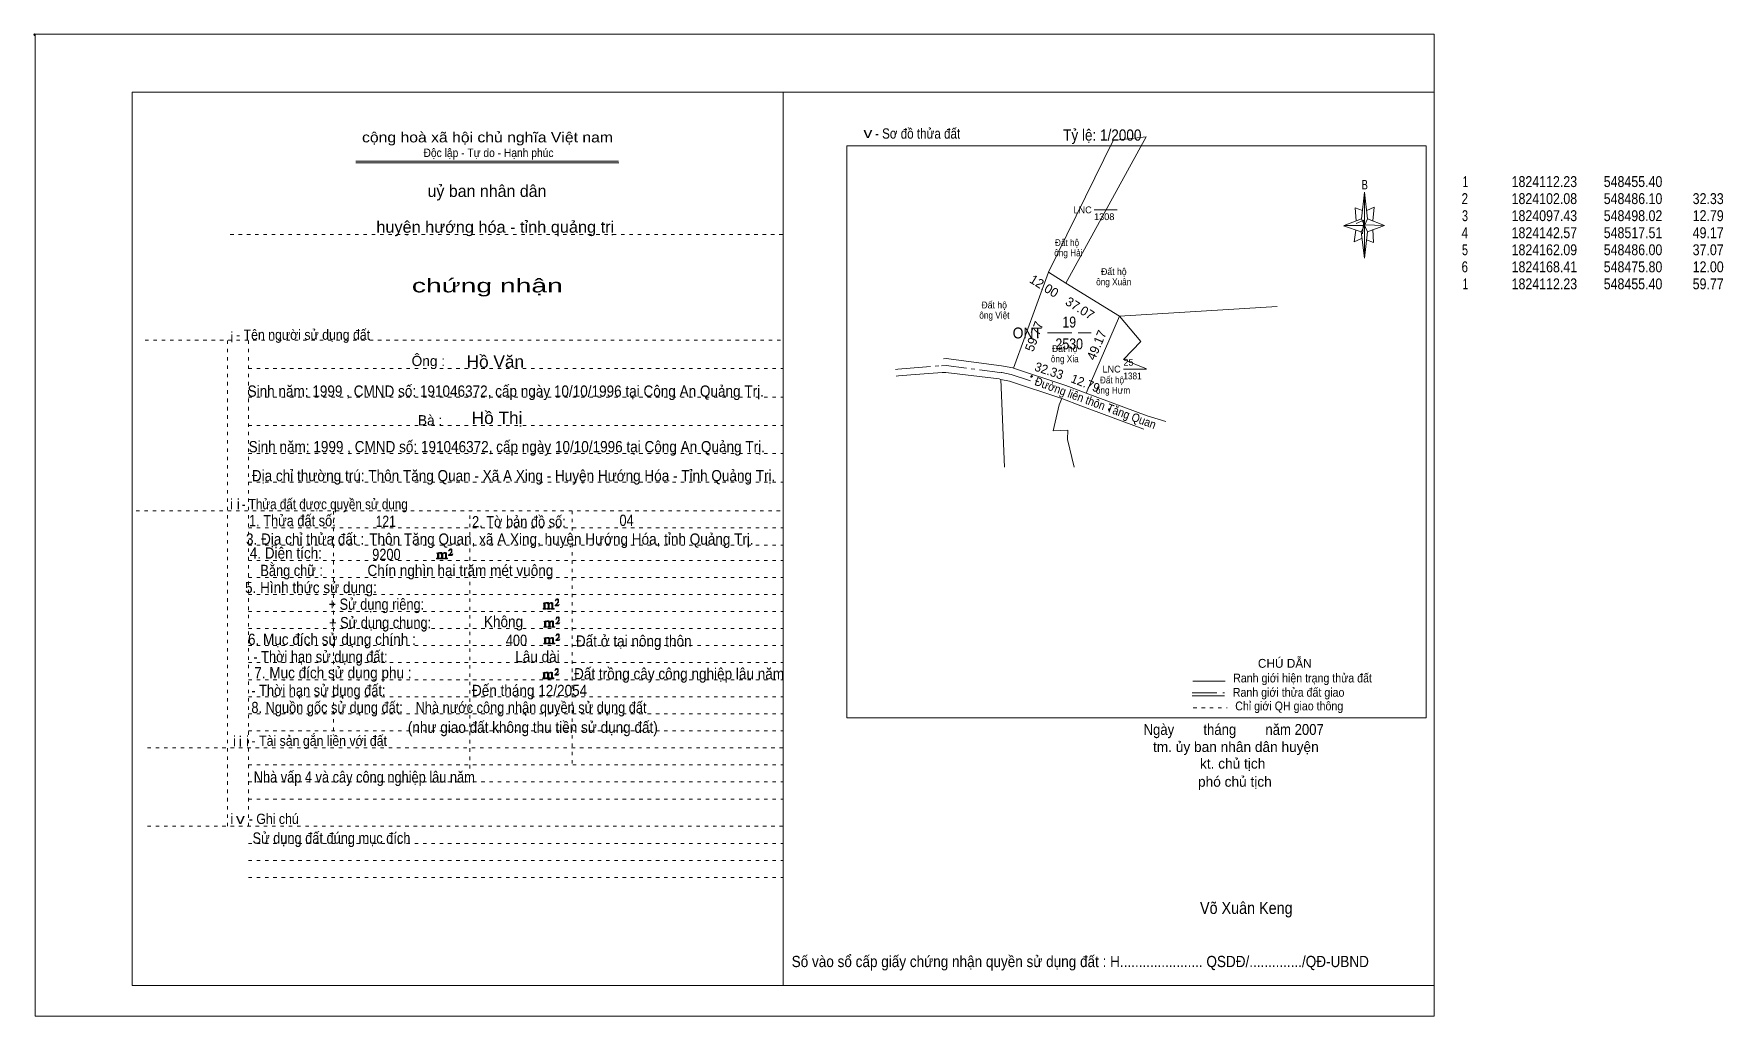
# Model space of a CAD drawing. Header units: centimetres. Extents: x -1.6 to 48, y -3.3 to 25.5.
import ezdxf
from ezdxf.enums import TextEntityAlignment as Align

# ---------------------------------------------------------------- set-up
doc = ezdxf.new("R2010")
doc.units = ezdxf.units.CM
doc.header["$LTSCALE"] = 0.12
for name, pattern in [('DOT_DASHED', [7.7, 5, -1.2, 0.3, -1.2]), ('DOTTED', [1.5, 0.3, -1.2]), ('LONG_DASHED', [7.5, 6, -1.5])]:
    doc.linetypes.add(name, pattern=pattern)
for name, color, linetype, lineweight in [('1', 7, 'DOTTED', 13), ('10', 7, 'Continuous', 13), ('13', 7, 'Continuous', 13), ('22', 7, 'Continuous', 13), ('33', 7, 'LONG_DASHED', 13), ('4', 7, 'Continuous', 13), ('5', 7, 'Continuous', 13), ('50', 7, 'Continuous', 13)]:
    doc.layers.add(name, color=color, linetype=linetype, lineweight=lineweight)
doc.layers.add('23', color=7, linetype='Continuous')
doc.layers.add('30', color=7, linetype='Continuous')

msp = doc.modelspace()

# ---------------------------------------------------------------- hatches: boundary and pattern name
at = {"layer": '10'}
for points in [[(27.687, 15.436, 1), (27.687, 15.443, 1)], [(27.698, 15.444, 1), (27.698, 15.451, 1)], [(29.965, 14.468, 1), (29.965, 14.475, 1)]]:
    msp.add_hatch(color=256, dxfattribs=at).paths.add_polyline_path(points)
at = {"layer": '50'}
for points in [[(10.27, 10.13), (10.27, 10.12), (10.27, 10.11), (10.25, 10.11), (10.24, 10.11), (10.24, 10.1), (10.33, 10.1), (10.33, 10.11), (10.32, 10.11), (10.31, 10.11), (10.31, 10.12), (10.31, 10.13), (10.31, 10.24), (10.31, 10.25), (10.32, 10.26), (10.34, 10.26), (10.35, 10.26), (10.36, 10.26), (10.37, 10.25), (10.39, 10.22), (10.39, 10.13), (10.37, 10.12), (10.37, 10.11), (10.36, 10.11), (10.35, 10.11), (10.35, 10.1), (10.44, 10.1), (10.44, 10.11), (10.43, 10.11), (10.42, 10.11), (10.42, 10.12), (10.42, 10.13), (10.42, 10.24), (10.44, 10.26), (10.45, 10.26), (10.46, 10.26), (10.49, 10.26), (10.49, 10.25), (10.5, 10.24), (10.5, 10.22), (10.5, 10.13), (10.5, 10.12), (10.49, 10.11), (10.49, 10.11), (10.47, 10.11), (10.47, 10.1), (10.56, 10.1), (10.56, 10.11), (10.55, 10.11), (10.54, 10.11), (10.53, 10.12), (10.53, 10.13), (10.53, 10.2), (10.53, 10.25), (10.53, 10.26), (10.52, 10.27), (10.5, 10.28), (10.47, 10.28), (10.46, 10.28), (10.44, 10.27), (10.41, 10.25), (10.41, 10.26), (10.4, 10.28), (10.39, 10.28), (10.37, 10.28), (10.35, 10.28), (10.34, 10.28), (10.32, 10.26), (10.31, 10.26), (10.31, 10.25), (10.31, 10.25), (10.31, 10.26), (10.31, 10.28), (10.24, 10.26), (10.24, 10.26), (10.25, 10.26), (10.27, 10.25), (10.27, 10.24), (10.27, 10.23)], [(10.69, 10.19), (10.72, 10.24), (10.72, 10.24), (10.71, 10.22), (10.69, 10.22), (10.68, 10.22), (10.63, 10.22), (10.66, 10.26), (10.67, 10.27), (10.69, 10.28), (10.69, 10.3), (10.69, 10.32), (10.69, 10.34), (10.69, 10.35), (10.69, 10.37), (10.68, 10.38), (10.67, 10.38), (10.66, 10.39), (10.65, 10.39), (10.63, 10.38), (10.63, 10.38), (10.62, 10.37), (10.61, 10.35), (10.59, 10.33), (10.61, 10.33), (10.61, 10.35), (10.62, 10.35), (10.63, 10.36), (10.65, 10.36), (10.66, 10.36), (10.67, 10.35), (10.68, 10.35), (10.68, 10.32), (10.68, 10.3), (10.66, 10.28), (10.66, 10.26), (10.65, 10.25), (10.59, 10.2), (10.59, 10.19)], [(13.39, 8.66), (13.39, 8.65), (13.39, 8.64), (13.38, 8.64), (13.37, 8.64), (13.37, 8.62), (13.45, 8.62), (13.45, 8.64), (13.44, 8.64), (13.43, 8.64), (13.43, 8.65), (13.43, 8.66), (13.43, 8.77), (13.43, 8.78), (13.44, 8.79), (13.47, 8.79), (13.48, 8.79), (13.49, 8.79), (13.5, 8.78), (13.51, 8.74), (13.51, 8.66), (13.5, 8.65), (13.5, 8.64), (13.49, 8.64), (13.48, 8.64), (13.48, 8.62), (13.57, 8.62), (13.57, 8.64), (13.55, 8.64), (13.54, 8.64), (13.54, 8.65), (13.54, 8.66), (13.54, 8.77), (13.57, 8.79), (13.58, 8.79), (13.59, 8.79), (13.61, 8.79), (13.61, 8.78), (13.62, 8.77), (13.62, 8.74), (13.62, 8.66), (13.62, 8.65), (13.61, 8.64), (13.61, 8.64), (13.6, 8.64), (13.6, 8.62), (13.69, 8.62), (13.69, 8.64), (13.67, 8.64), (13.66, 8.64), (13.65, 8.65), (13.65, 8.66), (13.65, 8.73), (13.65, 8.78), (13.65, 8.79), (13.64, 8.8), (13.62, 8.81), (13.6, 8.81), (13.59, 8.81), (13.57, 8.8), (13.53, 8.78), (13.53, 8.79), (13.52, 8.81), (13.51, 8.81), (13.5, 8.81), (13.48, 8.81), (13.47, 8.81), (13.44, 8.79), (13.43, 8.79), (13.43, 8.78), (13.43, 8.78), (13.43, 8.79), (13.43, 8.81), (13.37, 8.79), (13.37, 8.79), (13.38, 8.79), (13.39, 8.78), (13.39, 8.77), (13.39, 8.76)], [(13.82, 8.72), (13.84, 8.77), (13.84, 8.77), (13.83, 8.74), (13.82, 8.74), (13.81, 8.74), (13.75, 8.74), (13.79, 8.79), (13.8, 8.8), (13.82, 8.81), (13.82, 8.83), (13.82, 8.84), (13.82, 8.87), (13.82, 8.88), (13.82, 8.9), (13.81, 8.91), (13.8, 8.91), (13.79, 8.92), (13.77, 8.92), (13.75, 8.91), (13.75, 8.91), (13.74, 8.9), (13.73, 8.88), (13.72, 8.86), (13.73, 8.86), (13.73, 8.88), (13.74, 8.88), (13.75, 8.89), (13.77, 8.89), (13.79, 8.89), (13.8, 8.88), (13.81, 8.88), (13.81, 8.84), (13.81, 8.83), (13.79, 8.81), (13.79, 8.79), (13.77, 8.78), (13.72, 8.73), (13.72, 8.72)], [(13.41, 8.12), (13.41, 8.11), (13.41, 8.1), (13.4, 8.1), (13.39, 8.1), (13.39, 8.09), (13.48, 8.09), (13.48, 8.1), (13.47, 8.1), (13.45, 8.1), (13.45, 8.11), (13.45, 8.12), (13.45, 8.23), (13.45, 8.24), (13.47, 8.26), (13.49, 8.26), (13.5, 8.26), (13.51, 8.26), (13.52, 8.24), (13.53, 8.21), (13.53, 8.12), (13.52, 8.11), (13.52, 8.1), (13.51, 8.1), (13.5, 8.1), (13.5, 8.09), (13.59, 8.09), (13.59, 8.1), (13.58, 8.1), (13.57, 8.1), (13.57, 8.11), (13.57, 8.12), (13.57, 8.23), (13.59, 8.26), (13.6, 8.26), (13.61, 8.26), (13.63, 8.26), (13.63, 8.24), (13.64, 8.23), (13.64, 8.21), (13.64, 8.12), (13.64, 8.11), (13.63, 8.1), (13.63, 8.1), (13.62, 8.1), (13.62, 8.09), (13.71, 8.09), (13.71, 8.1), (13.7, 8.1), (13.69, 8.1), (13.67, 8.11), (13.67, 8.12), (13.67, 8.2), (13.67, 8.24), (13.67, 8.26), (13.66, 8.27), (13.64, 8.28), (13.62, 8.28), (13.61, 8.28), (13.59, 8.27), (13.55, 8.24), (13.55, 8.26), (13.54, 8.28), (13.53, 8.28), (13.52, 8.28), (13.5, 8.28), (13.49, 8.28), (13.47, 8.26), (13.45, 8.26), (13.45, 8.24), (13.45, 8.24), (13.45, 8.26), (13.45, 8.28), (13.39, 8.26), (13.39, 8.26), (13.4, 8.26), (13.41, 8.24), (13.41, 8.23), (13.41, 8.22)], [(13.84, 8.19), (13.86, 8.23), (13.86, 8.23), (13.85, 8.21), (13.84, 8.21), (13.83, 8.21), (13.77, 8.21), (13.81, 8.26), (13.82, 8.27), (13.84, 8.28), (13.84, 8.3), (13.84, 8.31), (13.84, 8.33), (13.84, 8.34), (13.84, 8.37), (13.83, 8.38), (13.82, 8.38), (13.81, 8.39), (13.8, 8.39), (13.77, 8.38), (13.77, 8.38), (13.76, 8.37), (13.75, 8.34), (13.74, 8.32), (13.75, 8.32), (13.75, 8.34), (13.76, 8.34), (13.77, 8.36), (13.8, 8.36), (13.81, 8.36), (13.82, 8.34), (13.83, 8.34), (13.83, 8.31), (13.83, 8.3), (13.81, 8.28), (13.81, 8.26), (13.8, 8.24), (13.74, 8.2), (13.74, 8.19)], [(13.41, 7.64), (13.41, 7.63), (13.41, 7.62), (13.4, 7.62), (13.39, 7.62), (13.39, 7.6), (13.47, 7.6), (13.47, 7.62), (13.46, 7.62), (13.45, 7.62), (13.45, 7.63), (13.45, 7.64), (13.45, 7.75), (13.45, 7.76), (13.46, 7.77), (13.49, 7.77), (13.5, 7.77), (13.51, 7.77), (13.52, 7.76), (13.53, 7.72), (13.53, 7.64), (13.52, 7.63), (13.52, 7.62), (13.51, 7.62), (13.5, 7.62), (13.5, 7.6), (13.59, 7.6), (13.59, 7.62), (13.57, 7.62), (13.56, 7.62), (13.56, 7.63), (13.56, 7.64), (13.56, 7.75), (13.59, 7.77), (13.6, 7.77), (13.61, 7.77), (13.63, 7.77), (13.63, 7.76), (13.64, 7.75), (13.64, 7.72), (13.64, 7.64), (13.64, 7.63), (13.63, 7.62), (13.63, 7.62), (13.62, 7.62), (13.62, 7.6), (13.71, 7.6), (13.71, 7.62), (13.69, 7.62), (13.68, 7.62), (13.67, 7.63), (13.67, 7.64), (13.67, 7.71), (13.67, 7.76), (13.67, 7.77), (13.66, 7.78), (13.64, 7.79), (13.62, 7.79), (13.61, 7.79), (13.59, 7.78), (13.55, 7.76), (13.55, 7.77), (13.54, 7.79), (13.53, 7.79), (13.52, 7.79), (13.5, 7.79), (13.49, 7.79), (13.46, 7.77), (13.45, 7.77), (13.45, 7.76), (13.45, 7.76), (13.45, 7.77), (13.45, 7.79), (13.39, 7.77), (13.39, 7.77), (13.4, 7.77), (13.41, 7.76), (13.41, 7.75), (13.41, 7.74)], [(13.84, 7.7), (13.86, 7.75), (13.86, 7.75), (13.85, 7.72), (13.84, 7.72), (13.83, 7.72), (13.77, 7.72), (13.81, 7.77), (13.82, 7.78), (13.84, 7.79), (13.84, 7.81), (13.84, 7.82), (13.84, 7.85), (13.84, 7.86), (13.84, 7.88), (13.83, 7.89), (13.82, 7.89), (13.81, 7.9), (13.79, 7.9), (13.77, 7.89), (13.77, 7.89), (13.76, 7.88), (13.75, 7.86), (13.74, 7.84), (13.75, 7.84), (13.75, 7.86), (13.76, 7.86), (13.77, 7.87), (13.79, 7.87), (13.81, 7.87), (13.82, 7.86), (13.83, 7.86), (13.83, 7.82), (13.83, 7.81), (13.81, 7.79), (13.81, 7.77), (13.79, 7.76), (13.74, 7.71), (13.74, 7.7)], [(13.38, 6.62), (13.38, 6.61), (13.38, 6.6), (13.37, 6.6), (13.36, 6.6), (13.36, 6.58), (13.44, 6.58), (13.44, 6.6), (13.43, 6.6), (13.42, 6.6), (13.42, 6.61), (13.42, 6.62), (13.42, 6.73), (13.42, 6.74), (13.43, 6.75), (13.46, 6.75), (13.47, 6.75), (13.48, 6.75), (13.49, 6.74), (13.5, 6.7), (13.5, 6.62), (13.49, 6.61), (13.49, 6.6), (13.48, 6.6), (13.47, 6.6), (13.47, 6.58), (13.56, 6.58), (13.56, 6.6), (13.54, 6.6), (13.53, 6.6), (13.53, 6.61), (13.53, 6.62), (13.53, 6.73), (13.56, 6.75), (13.57, 6.75), (13.58, 6.75), (13.6, 6.75), (13.6, 6.74), (13.61, 6.73), (13.61, 6.7), (13.61, 6.62), (13.61, 6.61), (13.6, 6.6), (13.6, 6.6), (13.59, 6.6), (13.59, 6.58), (13.68, 6.58), (13.68, 6.6), (13.66, 6.6), (13.65, 6.6), (13.64, 6.61), (13.64, 6.62), (13.64, 6.69), (13.64, 6.74), (13.64, 6.75), (13.63, 6.76), (13.61, 6.77), (13.59, 6.77), (13.58, 6.77), (13.56, 6.76), (13.52, 6.74), (13.52, 6.75), (13.51, 6.77), (13.5, 6.77), (13.49, 6.77), (13.47, 6.77), (13.46, 6.77), (13.43, 6.75), (13.42, 6.75), (13.42, 6.74), (13.42, 6.74), (13.42, 6.75), (13.42, 6.77), (13.36, 6.75), (13.36, 6.75), (13.37, 6.75), (13.38, 6.74), (13.38, 6.73), (13.38, 6.72)], [(13.81, 6.68), (13.83, 6.73), (13.83, 6.73), (13.82, 6.7), (13.81, 6.7), (13.8, 6.7), (13.74, 6.7), (13.78, 6.75), (13.79, 6.76), (13.81, 6.77), (13.81, 6.79), (13.81, 6.8), (13.81, 6.83), (13.81, 6.84), (13.81, 6.86), (13.8, 6.87), (13.79, 6.87), (13.78, 6.88), (13.76, 6.88), (13.74, 6.87), (13.74, 6.87), (13.73, 6.86), (13.72, 6.84), (13.71, 6.82), (13.72, 6.82), (13.72, 6.84), (13.73, 6.84), (13.74, 6.85), (13.76, 6.85), (13.78, 6.85), (13.79, 6.84), (13.8, 6.84), (13.8, 6.8), (13.8, 6.79), (13.78, 6.77), (13.78, 6.75), (13.76, 6.74), (13.71, 6.69), (13.71, 6.68)]]:
    msp.add_hatch(color=256, dxfattribs=at).paths.add_polyline_path(points)

# ---------------------------------------------------------------- linework, layer by layer
at = {"layer": '1', "linetype": 'Continuous'}
for p, q in [((1.31, -2.42), (1.31, 23.78)), ((1.31, 23.78), (39.51, 23.78)), ((20.41, -2.42), (20.41, 23.78)), ((39.51, -2.42), (39.51, 23.78)), ((7.87, 21.76), (15.58, 21.76)), ((7.87, 21.71), (15.59, 21.71)), ((37.36, 19.69), (36.85, 19.86)), ((1.31, -2.42), (39.51, -2.42))]:
    msp.add_line(p, q, dxfattribs=at)
at = {"layer": '1'}
for p, q in [((4.19, 19.61), (20.41, 19.61)), ((1.69, 16.51), (20.41, 16.51)), ((4.11, 2.25), (4.11, 16.51)), ((4.72, 2.25), (4.72, 16.51)), ((4.72, 15.68), (20.41, 15.68)), ((4.72, 14.84), (20.41, 14.84)), ((4.72, 14.01), (20.41, 14.01)), ((4.72, 13.18), (20.41, 13.18)), ((4.72, 12.34), (20.41, 12.34)), ((1.43, 11.5), (20.41, 11.5)), ((7.22, 5.05), (7.22, 11.5)), ((11.22, 3.95), (11.22, 11.5)), ((14.22, 4.09), (14.22, 11.5)), ((4.72, 11), (20.41, 11)), ((4.72, 10.5), (20.41, 10.5)), ((4.72, 10.05), (20.41, 10.05)), ((4.72, 9.55), (20.41, 9.55)), ((4.72, 9.05), (20.41, 9.05)), ((4.72, 8.55), (20.41, 8.55)), ((4.72, 8.05), (20.41, 8.05)), ((4.72, 7.55), (20.41, 7.55)), ((4.72, 7.05), (20.41, 7.05)), ((4.72, 6.55), (20.41, 6.55)), ((4.72, 6.05), (20.41, 6.05)), ((4.72, 5.55), (20.41, 5.55)), ((4.72, 5.05), (20.41, 5.05)), ((1.76, 4.55), (20.41, 4.55)), ((4.72, 4.05), (20.41, 4.05)), ((4.72, 3.55), (20.41, 3.55)), ((4.72, 3.05), (20.41, 3.05)), ((1.76, 2.25), (20.41, 2.25)), ((4.72, 1.75), (20.41, 1.75)), ((4.72, 1.25), (20.41, 1.25)), ((4.72, 0.75), (20.41, 0.75))]:
    msp.add_line(p, q, dxfattribs=at)
at = {"layer": '1', "linetype": 'Continuous'}
msp.add_lwpolyline([(-1.53, -3.32), (39.51, -3.32), (39.51, 25.48), (-1.53, 25.48)], close=True, dxfattribs=at)
msp.add_lwpolyline([(37.37, 19.49), (37.16, 19.39), (37.21, 19.74)], dxfattribs=at)
at = {"layer": '10'}
for p, q in [((27.67, 15.44), (27.66, 15.44)), ((27.68, 15.45), (27.67, 15.45)), ((27.69, 15.46), (27.69, 15.47)), ((27.69, 15.41), (27.69, 15.43)), ((27.7, 15.47), (27.7, 15.48)), ((27.7, 15.42), (27.7, 15.44)), ((27.72, 15.44), (27.7, 15.44)), ((27.73, 15.45), (27.72, 15.45)), ((29.95, 14.48), (29.94, 14.48)), ((29.97, 14.49), (29.97, 14.51)), ((29.97, 14.44), (29.97, 14.46)), ((30, 14.48), (29.98, 14.48))]:
    msp.add_line(p, q, dxfattribs=at)
for centre, radius in [((27.687, 15.44), 0.0156), ((27.698, 15.447), 0.0156), ((27.687, 15.44), 0.00375), ((27.698, 15.447), 0.00375), ((29.965, 14.471), 0.0156), ((29.965, 14.471), 0.00375)]:
    msp.add_circle(centre, radius, dxfattribs=at)
at = {"layer": '13'}
for p, q in [((29.53, 20.33), (30.21, 20.33)), ((30.39, 15.66), (31.07, 15.66))]:
    msp.add_line(p, q, dxfattribs=at)
at = {"layer": '22'}
for p, q in [((27.17, 15.69), (28.19, 18.5)), ((30.28, 17.21), (34.9, 17.5)), ((26.9, 12.78), (26.79, 15.36))]:
    msp.add_line(p, q, dxfattribs=at)
for points in [[(28.19, 18.5), (28.7, 18.18), (31.06, 22.47)], [(31.06, 22.47), (30.09, 22.37), (28.19, 18.5)], [(29.3, 14.95), (30.28, 17.21), (28.7, 18.18)], [(31.07, 15.67), (30.39, 15.94), (30.9, 16.47), (30.28, 17.21)], [(25.11, 15.96), (25.19, 15.97), (26.81, 15.76), (27.15, 15.7), (27.17, 15.69)], [(23.72, 15.45), (23.79, 15.46), (24.15, 15.49), (25.07, 15.56), (25.18, 15.56), (26.75, 15.37), (26.79, 15.36)], [(27.17, 15.69), (28.7, 15.18), (29.3, 14.95)], [(26.79, 15.36), (27.05, 15.31), (28.58, 14.8)], [(29.3, 14.95), (31.09, 14.29), (31.63, 14.12)], [(28.95, 12.78), (28.75, 13.6), (28.76, 13.87), (28.33, 13.85), (28.51, 14.61), (28.58, 14.8)], [(28.58, 14.8), (29.14, 14.58), (30.96, 13.91), (30.99, 13.9)]]:
    msp.add_lwpolyline(points, dxfattribs=at)
at = {"layer": '22', "linetype": 'DOT_DASHED'}
for points in [[(23.7, 15.65), (23.77, 15.66), (24.13, 15.69), (25.05, 15.76), (25.19, 15.77), (26.78, 15.56), (26.82, 15.56)], [(26.82, 15.56), (27.1, 15.5), (27.66, 15.32)]]:
    msp.add_lwpolyline(points, dxfattribs=at)
at = {"layer": '33'}
msp.add_line((28.16, 16.72), (29.44, 16.72), dxfattribs=at)
at = {"layer": '4'}
for p, q in [((32.43, 6.51), (33.38, 6.51)), ((32.41, 6.08), (33.36, 6.08))]:
    msp.add_line(p, q, dxfattribs=at)
at = {"layer": '4', "linetype": 'LONG_DASHED'}
msp.add_line((32.41, 6.16), (33.36, 6.16), dxfattribs=at)
at = {"layer": '4', "linetype": 'DOTTED'}
msp.add_line((32.44, 5.72), (33.43, 5.72), dxfattribs=at)
at = {"layer": '4'}
msp.add_lwpolyline([(22.28, 22.21), (39.27, 22.21), (39.27, 5.43), (22.28, 5.43)], close=True, dxfattribs=at)
msp.add_circle((-1.55, 25.47), 0.025, dxfattribs=at)
at = {"layer": '5'}
for p, q in [((37.37, 20.07), (37.46, 20.85)), ((37.55, 20.07), (38.05, 19.87)), ((37.55, 19.69), (37.46, 18.91)), ((37.73, 19.37), (37.52, 19.45)), ((37.71, 19.75), (37.73, 19.37))]:
    msp.add_line(p, q, dxfattribs=at)
for points in [[(37.46, 20.85), (37.55, 20.07), (37.46, 19.87)], [(37.46, 19.87), (36.87, 19.87), (37.37, 20.07), (37.55, 19.69), (38.05, 19.87), (37.46, 19.89)], [(37.46, 19.87), (37.46, 18.91), (37.36, 19.69)]]:
    msp.add_lwpolyline(points, close=True, dxfattribs=at)
for points in [[(37.4, 20.31), (37.19, 20.39), (37.22, 20.01)], [(37.53, 20.31), (37.75, 20.41), (37.71, 20.01)], [(37.46, 19.87), (37.37, 20.07), (36.87, 19.87)], [(37.22, 19.93), (37.44, 20.03), (37.4, 19.63)], [(37.46, 19.87), (37.55, 19.69), (38.05, 19.87)]]:
    msp.add_lwpolyline(points, dxfattribs=at)
at = {"layer": '50'}
for points in [[(10.27, 10.13), (10.27, 10.12), (10.27, 10.11), (10.25, 10.11), (10.24, 10.11), (10.24, 10.1), (10.33, 10.1), (10.33, 10.11), (10.32, 10.11), (10.31, 10.11), (10.31, 10.12), (10.31, 10.13), (10.31, 10.24), (10.31, 10.25), (10.32, 10.26), (10.34, 10.26), (10.35, 10.26), (10.36, 10.26), (10.37, 10.25), (10.39, 10.22), (10.39, 10.13), (10.37, 10.12), (10.37, 10.11), (10.36, 10.11), (10.35, 10.11), (10.35, 10.1), (10.44, 10.1), (10.44, 10.11), (10.43, 10.11), (10.42, 10.11), (10.42, 10.12), (10.42, 10.13), (10.42, 10.24), (10.44, 10.26), (10.45, 10.26), (10.46, 10.26), (10.49, 10.26), (10.49, 10.25), (10.5, 10.24), (10.5, 10.22), (10.5, 10.13), (10.5, 10.12), (10.49, 10.11), (10.49, 10.11), (10.47, 10.11), (10.47, 10.1), (10.56, 10.1), (10.56, 10.11), (10.55, 10.11), (10.54, 10.11), (10.53, 10.12), (10.53, 10.13), (10.53, 10.2), (10.53, 10.25), (10.53, 10.26), (10.52, 10.27), (10.5, 10.28), (10.47, 10.28), (10.46, 10.28), (10.44, 10.27), (10.41, 10.25), (10.41, 10.26), (10.4, 10.28), (10.39, 10.28), (10.37, 10.28), (10.35, 10.28), (10.34, 10.28), (10.32, 10.26), (10.31, 10.26), (10.31, 10.25), (10.31, 10.25), (10.31, 10.26), (10.31, 10.28), (10.24, 10.26), (10.24, 10.26), (10.25, 10.26), (10.27, 10.25), (10.27, 10.24), (10.27, 10.23)], [(10.69, 10.19), (10.72, 10.24), (10.72, 10.24), (10.71, 10.22), (10.69, 10.22), (10.68, 10.22), (10.63, 10.22), (10.66, 10.26), (10.67, 10.27), (10.69, 10.28), (10.69, 10.3), (10.69, 10.32), (10.69, 10.34), (10.69, 10.35), (10.69, 10.37), (10.68, 10.38), (10.67, 10.38), (10.66, 10.39), (10.65, 10.39), (10.63, 10.38), (10.63, 10.38), (10.62, 10.37), (10.61, 10.35), (10.59, 10.33), (10.61, 10.33), (10.61, 10.35), (10.62, 10.35), (10.63, 10.36), (10.65, 10.36), (10.66, 10.36), (10.67, 10.35), (10.68, 10.35), (10.68, 10.32), (10.68, 10.3), (10.66, 10.28), (10.66, 10.26), (10.65, 10.25), (10.59, 10.2), (10.59, 10.19)], [(13.39, 8.66), (13.39, 8.65), (13.39, 8.64), (13.38, 8.64), (13.37, 8.64), (13.37, 8.62), (13.45, 8.62), (13.45, 8.64), (13.44, 8.64), (13.43, 8.64), (13.43, 8.65), (13.43, 8.66), (13.43, 8.77), (13.43, 8.78), (13.44, 8.79), (13.47, 8.79), (13.48, 8.79), (13.49, 8.79), (13.5, 8.78), (13.51, 8.74), (13.51, 8.66), (13.5, 8.65), (13.5, 8.64), (13.49, 8.64), (13.48, 8.64), (13.48, 8.62), (13.57, 8.62), (13.57, 8.64), (13.55, 8.64), (13.54, 8.64), (13.54, 8.65), (13.54, 8.66), (13.54, 8.77), (13.57, 8.79), (13.58, 8.79), (13.59, 8.79), (13.61, 8.79), (13.61, 8.78), (13.62, 8.77), (13.62, 8.74), (13.62, 8.66), (13.62, 8.65), (13.61, 8.64), (13.61, 8.64), (13.6, 8.64), (13.6, 8.62), (13.69, 8.62), (13.69, 8.64), (13.67, 8.64), (13.66, 8.64), (13.65, 8.65), (13.65, 8.66), (13.65, 8.73), (13.65, 8.78), (13.65, 8.79), (13.64, 8.8), (13.62, 8.81), (13.6, 8.81), (13.59, 8.81), (13.57, 8.8), (13.53, 8.78), (13.53, 8.79), (13.52, 8.81), (13.51, 8.81), (13.5, 8.81), (13.48, 8.81), (13.47, 8.81), (13.44, 8.79), (13.43, 8.79), (13.43, 8.78), (13.43, 8.78), (13.43, 8.79), (13.43, 8.81), (13.37, 8.79), (13.37, 8.79), (13.38, 8.79), (13.39, 8.78), (13.39, 8.77), (13.39, 8.76)], [(13.82, 8.72), (13.84, 8.77), (13.84, 8.77), (13.83, 8.74), (13.82, 8.74), (13.81, 8.74), (13.75, 8.74), (13.79, 8.79), (13.8, 8.8), (13.82, 8.81), (13.82, 8.83), (13.82, 8.84), (13.82, 8.87), (13.82, 8.88), (13.82, 8.9), (13.81, 8.91), (13.8, 8.91), (13.79, 8.92), (13.77, 8.92), (13.75, 8.91), (13.75, 8.91), (13.74, 8.9), (13.73, 8.88), (13.72, 8.86), (13.73, 8.86), (13.73, 8.88), (13.74, 8.88), (13.75, 8.89), (13.77, 8.89), (13.79, 8.89), (13.8, 8.88), (13.81, 8.88), (13.81, 8.84), (13.81, 8.83), (13.79, 8.81), (13.79, 8.79), (13.77, 8.78), (13.72, 8.73), (13.72, 8.72)], [(13.41, 8.12), (13.41, 8.11), (13.41, 8.1), (13.4, 8.1), (13.39, 8.1), (13.39, 8.09), (13.48, 8.09), (13.48, 8.1), (13.47, 8.1), (13.45, 8.1), (13.45, 8.11), (13.45, 8.12), (13.45, 8.23), (13.45, 8.24), (13.47, 8.26), (13.49, 8.26), (13.5, 8.26), (13.51, 8.26), (13.52, 8.24), (13.53, 8.21), (13.53, 8.12), (13.52, 8.11), (13.52, 8.1), (13.51, 8.1), (13.5, 8.1), (13.5, 8.09), (13.59, 8.09), (13.59, 8.1), (13.58, 8.1), (13.57, 8.1), (13.57, 8.11), (13.57, 8.12), (13.57, 8.23), (13.59, 8.26), (13.6, 8.26), (13.61, 8.26), (13.63, 8.26), (13.63, 8.24), (13.64, 8.23), (13.64, 8.21), (13.64, 8.12), (13.64, 8.11), (13.63, 8.1), (13.63, 8.1), (13.62, 8.1), (13.62, 8.09), (13.71, 8.09), (13.71, 8.1), (13.7, 8.1), (13.69, 8.1), (13.67, 8.11), (13.67, 8.12), (13.67, 8.2), (13.67, 8.24), (13.67, 8.26), (13.66, 8.27), (13.64, 8.28), (13.62, 8.28), (13.61, 8.28), (13.59, 8.27), (13.55, 8.24), (13.55, 8.26), (13.54, 8.28), (13.53, 8.28), (13.52, 8.28), (13.5, 8.28), (13.49, 8.28), (13.47, 8.26), (13.45, 8.26), (13.45, 8.24), (13.45, 8.24), (13.45, 8.26), (13.45, 8.28), (13.39, 8.26), (13.39, 8.26), (13.4, 8.26), (13.41, 8.24), (13.41, 8.23), (13.41, 8.22)], [(13.84, 8.19), (13.86, 8.23), (13.86, 8.23), (13.85, 8.21), (13.84, 8.21), (13.83, 8.21), (13.77, 8.21), (13.81, 8.26), (13.82, 8.27), (13.84, 8.28), (13.84, 8.3), (13.84, 8.31), (13.84, 8.33), (13.84, 8.34), (13.84, 8.37), (13.83, 8.38), (13.82, 8.38), (13.81, 8.39), (13.8, 8.39), (13.77, 8.38), (13.77, 8.38), (13.76, 8.37), (13.75, 8.34), (13.74, 8.32), (13.75, 8.32), (13.75, 8.34), (13.76, 8.34), (13.77, 8.36), (13.8, 8.36), (13.81, 8.36), (13.82, 8.34), (13.83, 8.34), (13.83, 8.31), (13.83, 8.3), (13.81, 8.28), (13.81, 8.26), (13.8, 8.24), (13.74, 8.2), (13.74, 8.19)], [(13.41, 7.64), (13.41, 7.63), (13.41, 7.62), (13.4, 7.62), (13.39, 7.62), (13.39, 7.6), (13.47, 7.6), (13.47, 7.62), (13.46, 7.62), (13.45, 7.62), (13.45, 7.63), (13.45, 7.64), (13.45, 7.75), (13.45, 7.76), (13.46, 7.77), (13.49, 7.77), (13.5, 7.77), (13.51, 7.77), (13.52, 7.76), (13.53, 7.72), (13.53, 7.64), (13.52, 7.63), (13.52, 7.62), (13.51, 7.62), (13.5, 7.62), (13.5, 7.6), (13.59, 7.6), (13.59, 7.62), (13.57, 7.62), (13.56, 7.62), (13.56, 7.63), (13.56, 7.64), (13.56, 7.75), (13.59, 7.77), (13.6, 7.77), (13.61, 7.77), (13.63, 7.77), (13.63, 7.76), (13.64, 7.75), (13.64, 7.72), (13.64, 7.64), (13.64, 7.63), (13.63, 7.62), (13.63, 7.62), (13.62, 7.62), (13.62, 7.6), (13.71, 7.6), (13.71, 7.62), (13.69, 7.62), (13.68, 7.62), (13.67, 7.63), (13.67, 7.64), (13.67, 7.71), (13.67, 7.76), (13.67, 7.77), (13.66, 7.78), (13.64, 7.79), (13.62, 7.79), (13.61, 7.79), (13.59, 7.78), (13.55, 7.76), (13.55, 7.77), (13.54, 7.79), (13.53, 7.79), (13.52, 7.79), (13.5, 7.79), (13.49, 7.79), (13.46, 7.77), (13.45, 7.77), (13.45, 7.76), (13.45, 7.76), (13.45, 7.77), (13.45, 7.79), (13.39, 7.77), (13.39, 7.77), (13.4, 7.77), (13.41, 7.76), (13.41, 7.75), (13.41, 7.74)], [(13.84, 7.7), (13.86, 7.75), (13.86, 7.75), (13.85, 7.72), (13.84, 7.72), (13.83, 7.72), (13.77, 7.72), (13.81, 7.77), (13.82, 7.78), (13.84, 7.79), (13.84, 7.81), (13.84, 7.82), (13.84, 7.85), (13.84, 7.86), (13.84, 7.88), (13.83, 7.89), (13.82, 7.89), (13.81, 7.9), (13.79, 7.9), (13.77, 7.89), (13.77, 7.89), (13.76, 7.88), (13.75, 7.86), (13.74, 7.84), (13.75, 7.84), (13.75, 7.86), (13.76, 7.86), (13.77, 7.87), (13.79, 7.87), (13.81, 7.87), (13.82, 7.86), (13.83, 7.86), (13.83, 7.82), (13.83, 7.81), (13.81, 7.79), (13.81, 7.77), (13.79, 7.76), (13.74, 7.71), (13.74, 7.7)], [(13.38, 6.62), (13.38, 6.61), (13.38, 6.6), (13.37, 6.6), (13.36, 6.6), (13.36, 6.58), (13.44, 6.58), (13.44, 6.6), (13.43, 6.6), (13.42, 6.6), (13.42, 6.61), (13.42, 6.62), (13.42, 6.73), (13.42, 6.74), (13.43, 6.75), (13.46, 6.75), (13.47, 6.75), (13.48, 6.75), (13.49, 6.74), (13.5, 6.7), (13.5, 6.62), (13.49, 6.61), (13.49, 6.6), (13.48, 6.6), (13.47, 6.6), (13.47, 6.58), (13.56, 6.58), (13.56, 6.6), (13.54, 6.6), (13.53, 6.6), (13.53, 6.61), (13.53, 6.62), (13.53, 6.73), (13.56, 6.75), (13.57, 6.75), (13.58, 6.75), (13.6, 6.75), (13.6, 6.74), (13.61, 6.73), (13.61, 6.7), (13.61, 6.62), (13.61, 6.61), (13.6, 6.6), (13.6, 6.6), (13.59, 6.6), (13.59, 6.58), (13.68, 6.58), (13.68, 6.6), (13.66, 6.6), (13.65, 6.6), (13.64, 6.61), (13.64, 6.62), (13.64, 6.69), (13.64, 6.74), (13.64, 6.75), (13.63, 6.76), (13.61, 6.77), (13.59, 6.77), (13.58, 6.77), (13.56, 6.76), (13.52, 6.74), (13.52, 6.75), (13.51, 6.77), (13.5, 6.77), (13.49, 6.77), (13.47, 6.77), (13.46, 6.77), (13.43, 6.75), (13.42, 6.75), (13.42, 6.74), (13.42, 6.74), (13.42, 6.75), (13.42, 6.77), (13.36, 6.75), (13.36, 6.75), (13.37, 6.75), (13.38, 6.74), (13.38, 6.73), (13.38, 6.72)], [(13.81, 6.68), (13.83, 6.73), (13.83, 6.73), (13.82, 6.7), (13.81, 6.7), (13.8, 6.7), (13.74, 6.7), (13.78, 6.75), (13.79, 6.76), (13.81, 6.77), (13.81, 6.79), (13.81, 6.8), (13.81, 6.83), (13.81, 6.84), (13.81, 6.86), (13.8, 6.87), (13.79, 6.87), (13.78, 6.88), (13.76, 6.88), (13.74, 6.87), (13.74, 6.87), (13.73, 6.86), (13.72, 6.84), (13.71, 6.82), (13.72, 6.82), (13.72, 6.84), (13.73, 6.84), (13.74, 6.85), (13.76, 6.85), (13.78, 6.85), (13.79, 6.84), (13.8, 6.84), (13.8, 6.8), (13.8, 6.79), (13.78, 6.77), (13.78, 6.75), (13.76, 6.74), (13.71, 6.69), (13.71, 6.68)]]:
    msp.add_lwpolyline(points, close=True, dxfattribs=at)

# ---------------------------------------------------------------- texts
at = {"layer": '1'}
for s, height, width, p in [('cộng hoà xã hội chủ nghĩa Việt nam', 0.3, 1.15, (11.735, 22.31)), ('v', 0.3, 1.3, (22.895, 22.44)), ('- Sơ đồ thửa đất ', 0.3, 0.85, (24.4, 22.42)), ('Độc lập - Tự do - Hạnh phúc', 0.25, 0.9, (11.765, 21.88)), ('chứng nhận', 0.4, 1.55, (11.73, 17.91)), ('- Tên người sử dụng đất', 0.3, 0.9, (6.325, 16.52)), ('- Thửa đất được quyền sử dụng', 0.3, 0.85, (6.96, 11.55)), ('- Tài sản gắn liền với đất ', 0.3, 0.9, (6.85, 4.61)), ('v', 0.3, 1.3, (4.485, 2.32)), ('- Ghi chú', 0.3, 0.9, (5.465, 2.32))]:
    msp.add_text(s, height=height, dxfattribs=dict(at, width=width)).set_placement(p, align=Align.CENTER)
for s, height, p in [('uỷ ban nhân dân', 0.35, (11.72, 20.71)), ('i', 0.3, (4.235, 16.45)), ('i', 0.3, (4.225, 11.55)), ('i', 0.3, (4.425, 11.55)), ('i', 0.3, (4.315, 4.6)), ('i', 0.3, (4.485, 4.59)), ('i', 0.3, (4.695, 4.6)), ('i', 0.3, (4.235, 2.32))]:
    msp.add_text(s, height=height, dxfattribs=at).set_placement(p, align=Align.CENTER)
at = {"layer": '10', "width": 0.9}
msp.add_text('Võ Xuân Keng', height=0.35, dxfattribs=at).set_placement((33.995, -0.32), align=Align.CENTER)
at = {"layer": '13'}
for p in [(29.46, 20.23), (30.31, 15.56)]:
    msp.add_text('LNC', height=0.2, dxfattribs=at).set_placement(p, align=Align.RIGHT)
for s, p in [('1308', (29.53, 20.03)), ('25', (30.39, 15.76))]:
    msp.add_text(s, height=0.2, dxfattribs=at).set_placement(p)
at = {"layer": '13', "width": 0.9}
msp.add_text('1381', height=0.2, dxfattribs=at).set_placement((30.39, 15.36))
at = {"layer": '22', "width": 0.9}
for s, p in [('Đất hộ ', (28.77, 19.27)), ('ông Hải', (28.775, 18.97)), ('Đất hộ ', (30.09, 15.24)), ('ông Hưm', (30.085, 14.94))]:
    msp.add_text(s, height=0.2, dxfattribs=at).set_placement(p, align=Align.CENTER)
msp.add_text('Đường liên thôn Tăng Quan', height=0.25, rotation=339.72, dxfattribs=at).set_placement((29.527, 14.551), align=Align.CENTER)
at = {"layer": '23'}
for s, width, p in [('Đất hộ', 0.95, (30.11, 18.42)), ('ông Xuân', 0.9, (30.105, 18.12)), ('ông Việt', 0.9, (26.605, 17.14)), ('Đất hộ', 0.95, (26.6, 17.44)), ('Đất hộ', 0.95, (28.67, 16.16)), ('ông Xia', 0.9, (28.67, 15.86))]:
    msp.add_text(s, height=0.2, dxfattribs=dict(at, width=width)).set_placement(p, align=Align.CENTER)
at = {"layer": '30'}
for s, width, p in [('1', 0.65, (40.5, 21)), ('1824112.23', 0.85, (43.7, 21)), ('548455.40', 0.85, (46.2, 21)), ('548455.40', 0.85, (46.2, 21)), ('2', 0.8, (40.5, 20.5)), ('1824102.08', 0.85, (43.7, 20.5)), ('548486.10', 0.85, (46.2, 20.5)), ('32.33', 0.85, (48, 20.5)), ('3', 0.75, (40.5, 20)), ('1824097.43', 0.85, (43.7, 20)), ('548498.02', 0.85, (46.2, 20)), ('12.79', 0.85, (48, 20)), ('1824142.57', 0.85, (43.7, 19.5)), ('548517.51', 0.85, (46.2, 19.5)), ('49.17', 0.85, (48, 19.5)), ('4', 0.8, (40.5, 19.5)), ('5', 0.75, (40.5, 19)), ('1824162.09', 0.85, (43.7, 19)), ('548486.00', 0.85, (46.2, 19)), ('37.07', 0.85, (48, 19)), ('6', 0.8, (40.5, 18.5)), ('1824168.41', 0.85, (43.7, 18.5)), ('548475.80', 0.85, (46.2, 18.5)), ('12.00', 0.85, (48, 18.5)), ('1', 0.65, (40.5, 18)), ('1824112.23', 0.85, (43.7, 18)), ('548455.40', 0.85, (46.2, 18)), ('59.77', 0.85, (48, 18))]:
    msp.add_text(s, height=0.32, dxfattribs=dict(at, width=width)).set_placement(p, align=Align.RIGHT)
for s, height, rotation, p in [('12.00', 0.27, 328.217, (27.994, 17.98)), ('37.07', 0.27, 328.222, (29.044, 17.33)), ('59.77', 0.27, 70.043, (27.9, 16.574)), ('49.17', 0.27, 66.647, (29.728, 16.311)), ('12.79', 0.26, 338.689, (29.228, 15.125))]:
    msp.add_text(s, height=height, rotation=rotation, dxfattribs=at).set_placement(p, align=Align.CENTER)
at = {"layer": '30', "width": 0.95}
msp.add_text('32.33', height=0.27, rotation=341.705, dxfattribs=at).set_placement((28.168, 15.485), align=Align.CENTER)
at = {"layer": '33', "width": 0.95}
msp.add_text('ONT', height=0.32, dxfattribs=at).set_placement((28, 16.56), align=Align.RIGHT)
at = {"layer": '33', "width": 0.85}
for s, p in [('19', (28.8, 16.88)), ('2530', (28.8, 16.24))]:
    msp.add_text(s, height=0.32, dxfattribs=at).set_placement(p, align=Align.CENTER)
at = {"layer": '4', "width": 0.9}
for s, height, p in [('Tỷ lệ: 1/2000', 0.33, (29.77, 22.36)), ('Ranh giới hiện trạng thửa đất', 0.2591, (35.645, 6.47)), ('Ranh giới thửa đất giao ', 0.2591, (35.28, 6.05)), ('Chỉ giới QH giao thông', 0.2591, (35.255, 5.65))]:
    msp.add_text(s, height=height, dxfattribs=at).set_placement(p, align=Align.CENTER)
at = {"layer": '4'}
msp.add_text('CHÚ DẪN', height=0.2591, dxfattribs=at).set_placement((35.125, 6.9), align=Align.CENTER)
at = {"layer": '5', "width": 0.75}
msp.add_text('B', height=0.276, dxfattribs=at).set_placement((37.47, 20.93), align=Align.CENTER)
at = {"layer": '50'}
for s, height, width, p in [('  huyện hướng hóa - tỉnh quảng trị', 0.34, 1.05, (11.83, 19.66)), ('Hồ Văn', 0.36, 1.05, (11.965, 15.7)), ('Sinh năm: 1999 , CMND số: 191046372, cấp ngày 10/10/1996 tại Công An Quảng Trị.', 0.33, 0.9, (12.27, 14.85)), ('Hồ Thị', 0.36, 1.05, (12.015, 14.05)), ('Sinh năm: 1999 , CMND số: 191046372, cấp ngày 10/10/1996 tại Công An Quảng Trị.', 0.33, 0.9, (12.3, 13.22)), ('Địa chỉ thường trú: Thôn Tăng Quan - Xã A Xing - Huyện Hướng Hóa - Tỉnh Quảng Trị.', 0.33, 0.9, (12.5, 12.37)), ('1. Thửa đất số:  ', 0.33, 0.85, (6.115, 11.05)), ('121', 0.33, 0.8, (8.75, 11.03)), ('2. Tờ bản đồ số:  ', 0.33, 0.85, (12.76, 11.02)), ('04', 0.33, 0.85, (15.815, 11.06)), ('3. Địa chỉ thửa đất : ', 0.33, 0.9, (6.44, 10.51)), ('4. Diện tích: ', 0.33, 0.9, (5.875, 10.1)), ('Thôn Tăng Quan, xã A Xing, huyện Hướng Hóa, tỉnh Quảng Trị.', 0.33, 0.9, (13.905, 10.51)), ('Bằng chữ :', 0.33, 0.85, (5.99, 9.59)), ('Chín nghìn hai trăm mét vuông', 0.33, 0.9, (10.94, 9.59)), ('9200', 0.33, 0.85, (8.77, 10.06)), ('5. Hình thức sử dụng:', 0.33, 0.9, (6.555, 9.09)), ('+ Sử dụng riêng:', 0.33, 0.85, (8.475, 8.6)), ('Không', 0.33, 0.9, (12.205, 8.09)), ('6. Mục đích sử dụng chính :', 0.33, 0.9, (7.17, 7.57)), ('+ Sử dụng chung:', 0.33, 0.85, (8.585, 8.06)), ('400', 0.33, 0.85, (12.585, 7.54)), ('Đất ở tại nông thôn', 0.33, 0.9, (16.025, 7.52)), ('- Thời hạn sử dụng đất:', 0.33, 0.85, (6.835, 7.06)), ('7. Mục đích sử dụng phụ :', 0.33, 0.9, (7.2, 6.59)), ('Lâu dài', 0.33, 0.9, (13.2, 7.06)), ('Đất trồng cây công nghiệp lâu năm', 0.33, 0.9, (17.355, 6.56)), ('- Thời hạn sử dụng đất:', 0.33, 0.85, (6.775, 6.07)), ('Đến tháng 12/2054', 0.33, 0.9, (12.97, 6.07)), ('8. Nguồn gốc sử dụng đất:', 0.33, 0.85, (7.03, 5.57)), ('Nhà nước công nhận quyền sử dụng đất ', 0.33, 0.85, (13.065, 5.57)), ('(như giao đất không thu tiền sử dụng đất)', 0.33, 0.9, (13.065, 4.99)), ('Ngày        tháng        năm 2007', 0.32, 0.9, (33.625, 4.93)), ('Nhà vấp 4 và cây công nghiệp lâu năm', 0.33, 0.85, (8.12, 3.53)), ('Sử dụng đất đúng mục đích ', 0.33, 0.85, (7.21, 1.74)), ('Số vào sổ cấp giấy chứng nhận quyền sử dụng đất : H...................... QSDĐ/............../QĐ-UBND', 0.33, 0.9, (29.125, -1.88))]:
    msp.add_text(s, height=height, dxfattribs=dict(at, width=width)).set_placement(p, align=Align.CENTER)
for s, p in [('Ông :', (10, 15.75)), ('Bà :', (10.05, 14.01)), ('tm. ủy ban nhân dân huyện ', (33.745, 4.43)), ('kt. chủ tịch', (33.595, 3.94)), ('phó chủ tịch', (33.66, 3.41))]:
    msp.add_text(s, height=0.3, dxfattribs=at).set_placement(p, align=Align.CENTER)

doc.saveas('drawing.dxf')
